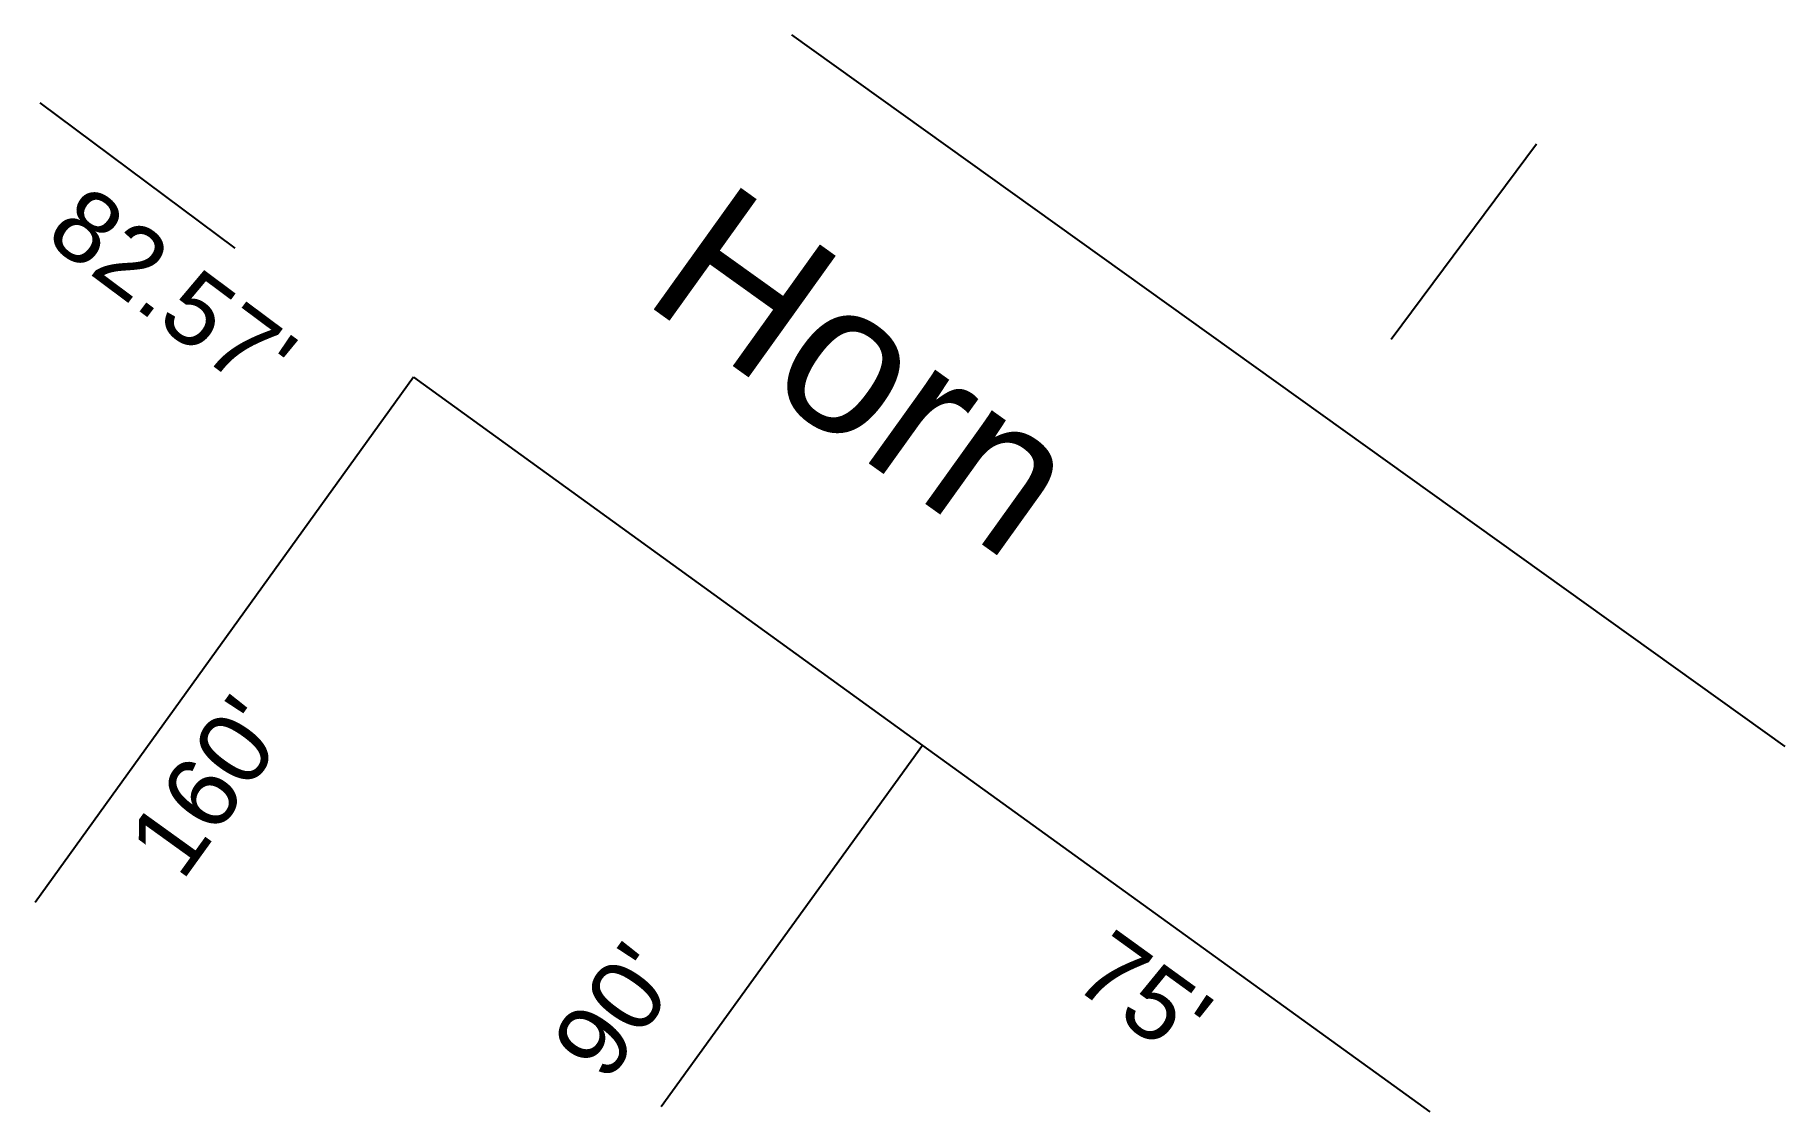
# Model space of a CAD drawing. Extents: x -1 to 199, y 1 to 124.
import ezdxf
from ezdxf.enums import TextEntityAlignment as Align

# ---------------------------------------------------------------- set-up
doc = ezdxf.new("R2010")
doc.units = 0
doc.header["$MEASUREMENT"] = 0
for name, color, linetype in [('PLAT-LINE', 7, 'CONTINUOUS'), ('PLAT-TEXT-DIST', 2, 'CONTINUOUS'), ('PLAT-TEXT-MISC', 9, 'CONTINUOUS')]:
    doc.layers.add(name, color=color, linetype=linetype)
doc.styles.add('PLAT', font='arial.ttf')

msp = doc.modelspace()

# ---------------------------------------------------------------- linework, layer by layer
at = {"layer": 'PLAT-LINE'}
for p, q in [((85.72, 123.61), (199.21, 42.3)), ((-0.11, 115.85), (22.17, 99.23)), ((170.81, 111.15), (154.23, 88.82)), ((42.55, 84.5), (-0.67, 24.48)), ((42.55, 84.5), (100.71, 42.43)), ((100.71, 42.43), (70.83, 1.12)), ((100.71, 42.43), (158.66, 0.53))]:
    msp.add_line(p, q, dxfattribs=at)

# ---------------------------------------------------------------- texts
at = {"layer": 'PLAT-TEXT-DIST', "style": 'PLAT'}
for s, rotation, p in [("82.57'", 323.2789, (17.49, 97.61)), ("160'", 54.2381, (15.68, 40.17)), ("75'", 324.1272, (128.4, 17.36))]:
    msp.add_text(s, height=8.193, rotation=rotation, dxfattribs=at).set_placement(p, align=Align.TOP_CENTER)
msp.add_text("90'", height=8.193, rotation=54.1245, dxfattribs=at).set_placement((70.96, 8.28), align=Align.BOTTOM_CENTER)
at = {"layer": 'PLAT-TEXT-MISC', "style": 'PLAT'}
msp.add_text('Horn', height=17.091, rotation=324.3782, dxfattribs=at).set_placement((94.41, 85.27), align=Align.MIDDLE_CENTER)

doc.saveas('drawing.dxf')
